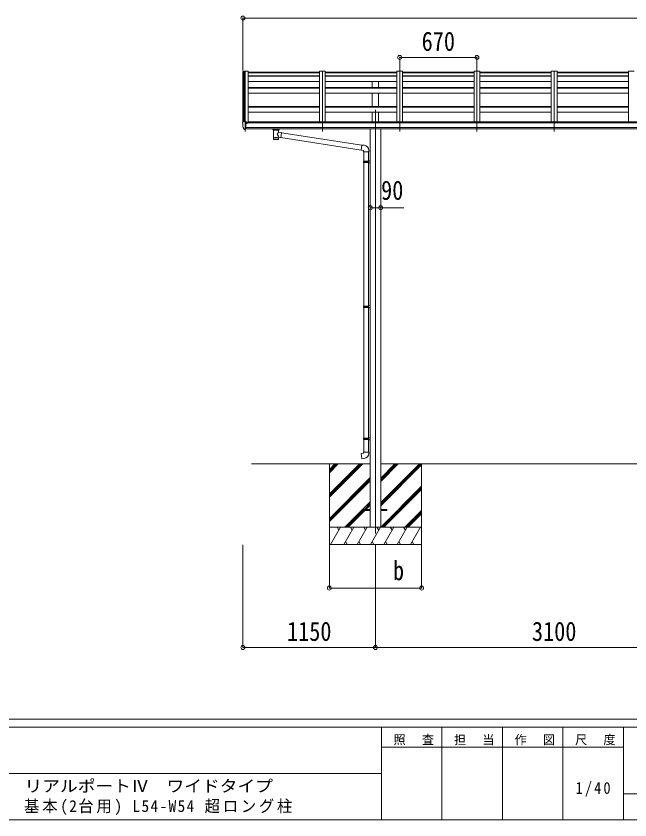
# Model space of a CAD drawing. Units: millimetres at full size; some dimension numbers follow another scale. Extents: x -9783 to 9892, y -6828 to 6752.
# Drawn here: x 36 to 5362, y -6828 to 145 of the extents above; entities that cross this region are included whole.
import ezdxf
from ezdxf.enums import TextEntityAlignment as Align

# ---------------------------------------------------------------- set-up
doc = ezdxf.new("R2010")
doc.units = ezdxf.units.MM
doc.header["$LTSCALE"] = 35
doc.header["$PDMODE"] = 32
doc.header["$PDSIZE"] = 35
for name, color, linetype, lineweight in [('0-0_0', 7, 'Continuous', 9), ('0-1_本体', 4, 'Continuous', 9), ('0-2_部品', 7, 'Continuous', 9), ('0-8_PARTS2', 2, 'Continuous', 9), ('0-A_寸法', 6, 'Continuous', 9), ('F-0_240', 7, 'Continuous', 9)]:
    doc.layers.add(name, color=color, linetype=linetype, lineweight=lineweight)
doc.styles.add('ＭＳ ゴシック', font='')
doc.styles.get('ＭＳ ゴシック').set_extended_font_data('MS Gothic')

msp = doc.modelspace()

# ---------------------------------------------------------------- linework, layer by layer
at = {"layer": '0-0_0'}
for p, q in [((2078.08, -3739.42), (3108.88, -3739.42)), ((2754.08, -3739.42), (2754.08, -4439.42)), ((2754.08, -4000.15), (3014.81, -3739.42)), ((2754.08, -4014.29), (3028.96, -3739.42)), ((2754.08, -4028.44), (3043.1, -3739.42)), ((2754.08, -3816.31), (2830.96, -3739.42)), ((2754.08, -3802.16), (2816.82, -3739.42)), ((2754.08, -3788.02), (2802.68, -3739.42)), ((3199.28, -4075.45), (3535.31, -3739.42)), ((3199.28, -4089.59), (3549.46, -3739.42)), ((3199.28, -3891.61), (3351.46, -3739.42)), ((3199.28, -3877.46), (3337.32, -3739.42)), ((3199.28, -3863.32), (3323.18, -3739.42)), ((3199.28, -3739.42), (6208.88, -3739.42)), ((3199.28, -4103.74), (3554.08, -3748.94)), ((3554.08, -3739.42), (3554.08, -4439.42)), ((2754.08, -4212.28), (3108.88, -3857.49)), ((2754.08, -4226.43), (3108.88, -3871.63)), ((2754.08, -4240.57), (3108.88, -3885.77)), ((3199.28, -4287.58), (3554.08, -3932.79)), ((3211.58, -4289.42), (3554.08, -3946.93)), ((3225.73, -4289.42), (3554.08, -3961.07)), ((2889.07, -4289.42), (3108.88, -4069.62)), ((3057.73, -4134.91), (3108.88, -4083.76)), ((3071.87, -4134.91), (3108.88, -4097.9)), ((2903.22, -4289.42), (3054.08, -4138.56)), ((2917.36, -4289.42), (3062.87, -4143.91)), ((3409.57, -4289.42), (3554.08, -4144.92)), ((3423.72, -4289.42), (3554.08, -4159.06)), ((3437.86, -4289.42), (3554.08, -4173.2)), ((3554.08, -4289.42), (2754.08, -4289.42)), ((2764.37, -4439.42), (2850.97, -4289.42)), ((2835.97, -4315.41), (2820.97, -4289.42)), ((2879.84, -4439.42), (2966.44, -4289.42)), ((2951.44, -4315.41), (2936.44, -4289.42)), ((2995.31, -4439.42), (3081.91, -4289.42)), ((3066.91, -4315.41), (3051.91, -4289.42)), ((3110.78, -4439.42), (3197.38, -4289.42)), ((3182.38, -4315.41), (3167.38, -4289.42)), ((3226.25, -4439.42), (3312.85, -4289.42)), ((3297.85, -4315.41), (3282.85, -4289.42)), ((3341.72, -4439.42), (3428.32, -4289.42)), ((3398.32, -4289.42), (3413.32, -4315.41)), ((3457.19, -4439.42), (3543.8, -4289.42)), ((2754.08, -4439.42), (3554.08, -4439.42)), ((2894.84, -4413.45), (2909.84, -4439.42)), ((3010.31, -4413.44), (3025.31, -4439.42)), ((3125.78, -4413.44), (3140.78, -4439.42)), ((3241.25, -4413.45), (3256.25, -4439.42)), ((3356.72, -4413.45), (3371.72, -4439.42)), ((3472.19, -4413.45), (3487.19, -4439.42))]:
    msp.add_line(p, q, dxfattribs=at)
at = {"layer": '0-1_本体'}
for p, q in [((2004.09, -335.52), (2004.08, -776.58)), ((2005.03, -334.64), (2012.87, -334.23)), ((2013.08, -334.31), (2013.08, -770.03)), ((2013.16, -334.42), (2013.78, -336.04)), ((2668.88, -340.29), (2048.88, -340.29)), ((2049.08, -334.22), (2049.08, -780.21)), ((2049.08, -347.22), (2669.08, -347.22)), ((2669.08, -334.22), (2669.08, -773.51)), ((2719.08, -334.22), (2669.08, -334.22)), ((2719.08, -334.22), (2719.08, -773.51)), ((2719.08, -347.22), (3339.08, -347.22)), ((3339.08, -334.22), (3339.08, -773.51)), ((3389.08, -334.22), (3339.08, -334.22)), ((3389.08, -334.22), (3389.08, -773.51)), ((3389.08, -347.22), (4009.08, -347.22)), ((4009.08, -334.22), (4009.08, -773.51)), ((4059.08, -334.22), (4009.08, -334.22)), ((4059.08, -334.22), (4059.08, -773.51)), ((4059.08, -347.22), (4679.08, -347.22)), ((4679.08, -334.22), (4679.08, -773.51)), ((4729.08, -334.22), (4679.08, -334.22)), ((4729.08, -334.22), (4729.08, -773.51)), ((4729.08, -347.22), (5349.08, -347.22)), ((5349.08, -334.22), (5349.08, -773.51)), ((5399.08, -334.22), (5349.08, -334.22)), ((2049.08, -373.93), (2669.08, -373.93)), ((2049.08, -376.51), (2669.08, -376.51)), ((2719.08, -373.93), (3339.08, -373.93)), ((2719.08, -376.51), (3339.08, -376.51)), ((3389.08, -373.93), (4009.08, -373.93)), ((3389.08, -376.51), (4009.08, -376.51)), ((4059.08, -373.93), (4679.08, -373.93)), ((4059.08, -376.51), (4679.08, -376.51)), ((4729.08, -373.93), (5349.08, -373.93)), ((4729.08, -376.51), (5349.08, -376.51)), ((2049.08, -421.25), (2669.08, -421.25)), ((2049.08, -474.98), (2669.08, -474.98)), ((2049.08, -480.55), (2669.08, -480.55)), ((2719.08, -421.25), (3339.08, -421.25)), ((2719.08, -474.98), (3339.08, -474.98)), ((2719.08, -480.55), (3339.08, -480.55)), ((3126.58, -474.98), (3126.58, -421.25)), ((3181.58, -474.98), (3181.58, -421.25)), ((3389.08, -421.25), (4009.08, -421.25)), ((3389.08, -474.98), (4009.08, -474.98)), ((3389.08, -480.55), (4009.08, -480.55)), ((4059.08, -421.25), (4679.08, -421.25)), ((4059.08, -474.98), (4679.08, -474.98)), ((4059.08, -480.55), (4679.08, -480.55)), ((4729.08, -421.25), (5349.08, -421.25)), ((4729.08, -474.98), (5349.08, -474.98)), ((4729.08, -480.55), (5349.08, -480.55)), ((2049.08, -524.54), (2669.08, -524.54)), ((2719.08, -524.54), (3339.08, -524.54)), ((3126.58, -638.63), (3126.58, -524.54)), ((3181.58, -638.63), (3181.58, -524.54)), ((3389.08, -524.54), (4009.08, -524.54)), ((4059.08, -524.54), (4679.08, -524.54)), ((4729.08, -524.54), (5349.08, -524.54)), ((2049.08, -638.63), (2669.08, -638.63)), ((2049.08, -645.43), (2669.08, -645.43)), ((2049.08, -688.98), (2669.08, -688.98)), ((2719.08, -638.63), (3339.08, -638.63)), ((2719.08, -645.43), (3339.08, -645.43)), ((2719.08, -688.98), (3339.08, -688.98)), ((3126.58, -773.51), (3126.58, -688.98)), ((3181.58, -773.51), (3181.58, -688.98)), ((3389.08, -638.63), (4009.08, -638.63)), ((3389.08, -645.43), (4009.08, -645.43)), ((3389.08, -688.98), (4009.08, -688.98)), ((4059.08, -638.63), (4679.08, -638.63)), ((4059.08, -645.43), (4679.08, -645.43)), ((4059.08, -688.98), (4679.08, -688.98)), ((4729.08, -638.63), (5349.08, -638.63)), ((4729.08, -645.43), (5349.08, -645.43)), ((4729.08, -688.98), (5349.08, -688.98)), ((7377.58, -780.21), (2030.58, -780.21)), ((2030.58, -821.44), (7377.58, -821.44)), ((7377.58, -833.28), (2030.58, -833.21)), ((2054.08, -780.21), (2054.08, -773.51)), ((7354.08, -773.51), (2054.08, -773.51)), ((3108.88, -833.38), (3108.88, -4289.45)), ((3199.28, -833.38), (3199.28, -4289.45))]:
    msp.add_line(p, q, dxfattribs=at)
msp.add_lwpolyline([(2013.78, -770.03), (2013.78, -334.22), (2049.08, -334.22)], dxfattribs=at)
msp.add_circle((2038.06, -784.95), 3, dxfattribs=at)
for centre, radius, start, end in [((2005.08, -335.64), 1, 93, 173.32986), ((2012.88, -334.53), 0.301, 21.06327, 92.86679)]:
    msp.add_arc(centre, radius, start, end, dxfattribs=at)
at = {"layer": '0-2_部品'}
for p, q in [((3338.88, -340.29), (2718.88, -340.29)), ((4008.88, -340.29), (3388.88, -340.29)), ((4678.88, -340.29), (4058.88, -340.29)), ((5348.88, -340.29), (4728.88, -340.29)), ((2001.88, -779.4), (2001.88, -780.02)), ((2008.79, -770.59), (2004.73, -776.4)), ((2016.26, -836.71), (2006.51, -821.33)), ((2023.88, -838.52), (2023.88, -770.02)), ((2025.38, -770.94), (2023.88, -770.94)), ((2030.38, -779.76), (2023.88, -779.36)), ((2023.88, -836.33), (2024.38, -836.33)), ((2024.38, -836.33), (2024.88, -835.33)), ((2030.38, -835.33), (2024.88, -835.33)), ((2025.38, -770.94), (2025.38, -777.11)), ((2035.06, -772.44), (2025.38, -771.72)), ((2025.38, -774.71), (2039.38, -774.77)), ((2034.86, -784.94), (2035.38, -784.94)), ((2035.38, -784.94), (2035.68, -784.94)), ((2035.88, -774.75), (2035.88, -772.85)), ((2040.38, -775.87), (2040.38, -780.2)), ((2264.38, -839.53), (2264.38, -833.41)), ((2318.38, -839.53), (2318.38, -833.41)), ((2022.38, -838.43), (2018.67, -838.21)), ((2022.38, -838.43), (2023.88, -838.52)), ((2268.48, -844.03), (2268.46, -924.32)), ((2314.28, -861.6), (2314.28, -844.02)), ((2339.5, -865.51), (2314.28, -861.6)), ((2339.5, -865.51), (2332.48, -910.77)), ((3034.61, -975.41), (2339.19, -867.52)), ((2314.3, -924.32), (2314.28, -907.69)), ((2314.28, -907.94), (2332.48, -910.77)), ((3030.95, -1017.34), (2332.75, -909.03)), ((3055.6, -975.47), (3034.77, -973.65)), ((3050.68, -1031.22), (3096.68, -1031.22)), ((3052.68, -1031.22), (3052.68, -1113.87)), ((3094.68, -1031.22), (3094.68, -1111.32)), ((3096.68, -1031.22), (3096.68, -1020.3)), ((3050.68, -1115.87), (3051.68, -1113.87)), ((3051.68, -1113.87), (3094.68, -1113.87)), ((3090.21, -1115.87), (3089.78, -1113.87)), ((3092.68, -1111.37), (3108.68, -1110.9)), ((3092.68, -1113.37), (3092.68, -1111.37)), ((3092.68, -1113.37), (3094.68, -1113.37)), ((3108.68, -1110.9), (3108.68, -1128.85)), ((3050.68, -1115.87), (3094.68, -1115.87)), ((3050.68, -1115.87), (3050.68, -1123.87)), ((3050.68, -1123.87), (3094.68, -1123.87)), ((3050.68, -1123.87), (3051.68, -1125.87)), ((3051.68, -1125.87), (3094.68, -1125.87)), ((3052.68, -1125.87), (3052.68, -2370.06)), ((3092.68, -1128.37), (3092.68, -1126.37)), ((3092.68, -1128.37), (3108.68, -1128.85)), ((3094.68, -1128.43), (3094.68, -2367.5)), ((3050.68, -2372.06), (3051.68, -2370.06)), ((3051.68, -2370.06), (3094.68, -2370.06)), ((3090.21, -2372.06), (3089.78, -2370.06)), ((3092.68, -2367.56), (3108.68, -2367.09)), ((3092.68, -2369.56), (3092.68, -2367.56)), ((3092.68, -2369.56), (3094.68, -2369.56)), ((3108.68, -2367.09), (3108.68, -2385.03)), ((3050.68, -2372.06), (3094.68, -2372.06)), ((3050.68, -2372.06), (3050.68, -2380.06)), ((3050.68, -2380.06), (3094.68, -2380.06)), ((3050.68, -2380.06), (3051.68, -2382.06)), ((3051.68, -2382.06), (3094.68, -2382.06)), ((3052.68, -2382.06), (3052.68, -3515.22)), ((3092.68, -2384.56), (3092.68, -2382.56)), ((3092.68, -2384.56), (3108.68, -2385.03)), ((3094.68, -2384.62), (3094.68, -3512.66)), ((3050.68, -3517.22), (3051.68, -3515.22)), ((3050.68, -3517.22), (3094.68, -3517.22)), ((3050.68, -3517.22), (3050.68, -3525.22)), ((3050.68, -3525.22), (3094.68, -3525.22)), ((3050.68, -3525.22), (3051.68, -3527.22)), ((3051.68, -3515.22), (3094.68, -3515.22)), ((3051.68, -3527.22), (3094.68, -3527.22)), ((3052.68, -3527.22), (3052.68, -3637.22)), ((3090.21, -3517.22), (3089.78, -3515.22)), ((3092.68, -3512.72), (3108.68, -3512.25)), ((3092.68, -3514.72), (3092.68, -3512.72)), ((3092.68, -3514.72), (3094.68, -3514.72)), ((3092.68, -3529.72), (3092.68, -3527.72)), ((3092.68, -3529.72), (3108.68, -3530.19)), ((3094.68, -3529.78), (3094.68, -3637.22)), ((3108.68, -3512.25), (3108.68, -3530.19)), ((3050.68, -3637.22), (3096.68, -3637.22)), ((3050.68, -3647.22), (3050.68, -3637.22)), ((3096.68, -3637.22), (3096.68, -3648.14))]:
    msp.add_line(p, q, dxfattribs=at)
at = {"layer": '0-2_部品', "color": 4}
for p, q in [((3053.88, -4134.91), (3053.88, -4143.91)), ((3053.88, -4134.91), (3108.88, -4134.91)), ((3053.88, -4143.91), (3108.88, -4143.91)), ((3198.88, -4134.91), (3253.88, -4134.91)), ((3198.88, -4143.91), (3253.88, -4143.91)), ((3253.88, -4134.91), (3253.88, -4143.91))]:
    msp.add_line(p, q, dxfattribs=at)
at = {"layer": '0-2_部品'}
for points in [[(2023.88, -770.02), (2011.88, -770.02), (2009.55, -770.17)], [(2023.88, -824.63), (2027.05, -824.23), (2030.38, -823.8)], [(2030.38, -835.33), (2030.38, -777.11), (2025.38, -777.11)], [(2035.06, -772.44), (2035.23, -772.46), (2035.38, -772.49), (2035.53, -772.53), (2035.65, -772.58), (2035.75, -772.64), (2035.82, -772.71), (2035.87, -772.78), (2035.88, -772.85)], [(2035.68, -783.75), (2035.68, -784.94), (2040.38, -784.94)], [(2040.38, -783.32), (2040.38, -784.94), (2040.86, -784.94)], [(2264.42, -839.59), (2264.4, -839.23), (2264.64, -838.27), (2265.16, -837.39), (2265.97, -836.55), (2267.08, -835.75), (2268.48, -835.03)], [(2314.28, -835.04), (2314.51, -835.13), (2315.87, -835.87), (2316.98, -836.72), (2317.74, -837.58), (2318.2, -838.48), (2318.37, -839.37)], [(2264.42, -839.47), (2264.4, -839.83), (2264.64, -840.79), (2265.16, -841.67), (2265.97, -842.51), (2267.08, -843.31), (2268.48, -844.03)], [(2314.28, -844.02), (2314.51, -843.92), (2315.87, -843.19), (2316.98, -842.34), (2317.74, -841.48), (2318.2, -840.58), (2318.37, -839.69)], [(3034.77, -973.65), (3030.76, -1019.47), (3050.68, -1021.22), (3050.68, -1031.22)], [(3092.68, -1126.37), (3094.68, -1126.37), (3094.68, -1113.37)], [(3090.21, -1115.87), (3090.21, -1123.87), (3089.78, -1125.87)], [(3092.68, -2382.56), (3094.68, -2382.56), (3094.68, -2369.56)], [(3090.21, -2372.06), (3090.21, -2380.06), (3089.78, -2382.06)], [(3090.21, -3517.22), (3090.21, -3525.22), (3089.78, -3527.22)], [(3092.68, -3527.72), (3094.68, -3527.72), (3094.68, -3514.72)], [(3055.6, -3692.97), (3034.77, -3694.79), (3030.76, -3648.97), (3050.68, -3647.22)]]:
    msp.add_lwpolyline(points, dxfattribs=at)
for centre, radius, start, end in [((2004.88, -779.4), 3, 93, 180), ((2194.37, -780.02), 192.49, 180.0008, 192.1233), ((2009.11, -819.83), 3, 191.83348, 210), ((2009.61, -771.16), 1, 93.5, 145), ((2018.86, -835.21), 3, 210, 266.5), ((2037.88, -784.94), 2.5, 151.64236, 180), ((2037.88, -784.94), 2.5, 0, 151.64236), ((2281.45, -884.75), 51.38, 92.46126, 104.61963), ((2301.34, -884.75), 51.38, 75.38037, 87.53874), ((3051.68, -1020.3), 45, 0, 85), ((3051.68, -3648.14), 45, 275, 0)]:
    msp.add_arc(centre, radius, start, end, dxfattribs=at)
for centre, major_axis, ratio, start_param, end_param in [((2039.38, -775.87), (-0.02, 1.1), 0.906239, 4.6917496, 6.2625459), ((2291.38, -845.22), (-22.91, -0.42), 0.072511, 4.711586, 6.2823824), ((2291.4, -843.59), (-22.91, -0.42), 0.072511, 4.711586, 6.2823824), ((2291.36, -843.6), (22.92, -0.42), 0.07247, 0.0008089, 1.5716053), ((2291.36, -845.22), (22.92, -0.42), 0.07247, 0.0008089, 1.5716053), ((2291.38, -881.15), (-22.81, 26.62), 0.234429, 3.1563334, 4.5976381), ((2293.93, -883.8), (20.32, 22.25), 0.045535, 4.9756507, 6.2441899), ((2302.38, -839.53), (16, 0), 0.361356, 0, 0.0194874), ((2302.38, -839.53), (16, 0), 0.361356, 6.2636979, 6.2831853), ((2291.38, -924.32), (22.92, 0), 0.101955, 6.2829723, 9.4248207), ((2291.38, -924.32), (22.92, 0), 0.101955, 3.1415499, 6.2833984), ((2291.38, -911.88), (22.91, 0), 0.122865, 6.2831853, 9.424778)]:
    msp.add_ellipse(centre, major_axis=major_axis, ratio=ratio, start_param=start_param, end_param=end_param, dxfattribs=at)
at = {"layer": '0-8_PARTS2'}
for p, q in [((2024.08, -337.35), (2024.08, -856.63)), ((2694.08, -337.35), (2694.08, -856.63)), ((3364.08, -337.35), (3364.08, -856.63)), ((4034.08, -337.35), (4034.08, -856.63)), ((4704.08, -337.35), (4704.08, -856.63)), ((3154.08, -667.83), (3154.08, -4343.06))]:
    msp.add_line(p, q, dxfattribs=at)
at = {"layer": '0-A_寸法'}
for p, q in [((2004.09, 127.48), (2004.09, -328.09)), ((2004.09, 127.48), (7404.08, 127.48)), ((3364.08, -213.96), (3364.08, -331.56)), ((3364.08, -213.96), (4034.08, -213.96)), ((4034.08, -213.96), (4034.08, -331.56)), ((3108.88, -1518.17), (3199.28, -1518.17)), ((3199.28, -1518.17), (3399.28, -1518.17)), ((2004.09, -5332.3), (2004.09, -4442.91)), ((2754.08, -4817.32), (2754.08, -4442.91)), ((3154.08, -5332.3), (3154.08, -4442.91)), ((3554.08, -4817.32), (3554.08, -4442.91)), ((2754.08, -4817.32), (3554.08, -4817.32)), ((2004.09, -5332.3), (3154.08, -5332.3)), ((3154.08, -5332.3), (6254.08, -5332.3))]:
    msp.add_line(p, q, dxfattribs=at)
for p in [(2004.09, 127.48), (3364.08, -213.96), (4034.08, -213.96), (3108.88, -1518.17), (3199.28, -1518.17), (2754.08, -4817.32), (3554.08, -4817.32), (2004.09, -5332.3), (3154.08, -5332.3)]:
    msp.add_point(p, dxfattribs=at)
at = {"layer": 'F-0_240', "color": 5}
for p, q in [((-9783.03, -5953.1), (9396.97, -5953.1)), ((-9783.03, -6023.1), (6285.75, -6023.1)), ((3205.75, -6023.1), (3205.75, -6828.1)), ((3730.75, -6023.1), (3730.75, -6828.1)), ((4255.75, -6023.1), (4255.75, -6828.1)), ((4780.75, -6023.1), (4780.75, -6828.1)), ((5305.75, -6023.1), (5305.75, -6828.1)), ((3205.75, -6198.1), (5305.75, -6198.1)), ((-3969.25, -6425.6), (3205.75, -6425.6)), ((5305.75, -6600.6), (6285.75, -6600.6)), ((-9783.03, -6828.1), (9396.97, -6828.1))]:
    msp.add_line(p, q, dxfattribs=at)

# ---------------------------------------------------------------- texts
at = {"layer": '0-A_寸法', "color": 7, "style": 'ＭＳ ゴシック', "width": 0.85}
for s, p in [('670', (3554.71, -206.96)), ('90', (3203.03, -1499.17)), ('b', (3305.96, -4798.32)), ('1150', (2386.59, -5325.3)), ('3100', (4511.58, -5325.3))]:
    msp.add_text(s, height=166.8, dxfattribs=at).set_placement(p, align=Align.BOTTOM_LEFT)
at = {"layer": 'F-0_240', "style": 'ＭＳ ゴシック', "width": 1.1}
msp.add_text('リアルポートⅣ\u3000ワイドタイプ', height=102.6, dxfattribs=at).set_placement((109.35, -6616.22), align=Align.BOTTOM_LEFT)
at = {"layer": 'F-0_240', "attachment_point": 7, "style": 'ＭＳ ゴシック'}
for s, insert, char_height in [('\\T1.17;照\u3000査', (3310.76, -6180.6), 76.98), ('\\T1.17;担\u3000当', (3835.76, -6180.6), 76.98), ('\\T1.17;作\u3000図', (4360.75, -6180.6), 76.98), ('\\T1.17;尺\u3000度', (4885.76, -6180.6), 76.98), ('\\T1.28;\\W0.9;1/40', (4890.13, -6626.85), 102.6), ('\\T1.18;\\W0.95;基本(2台用)\\~L54-W54\\~超ロング柱', (105.77, -6786.55), 102.6)]:
    msp.add_mtext(s, dxfattribs=dict(at, insert=insert, char_height=char_height))

doc.saveas('drawing.dxf')
